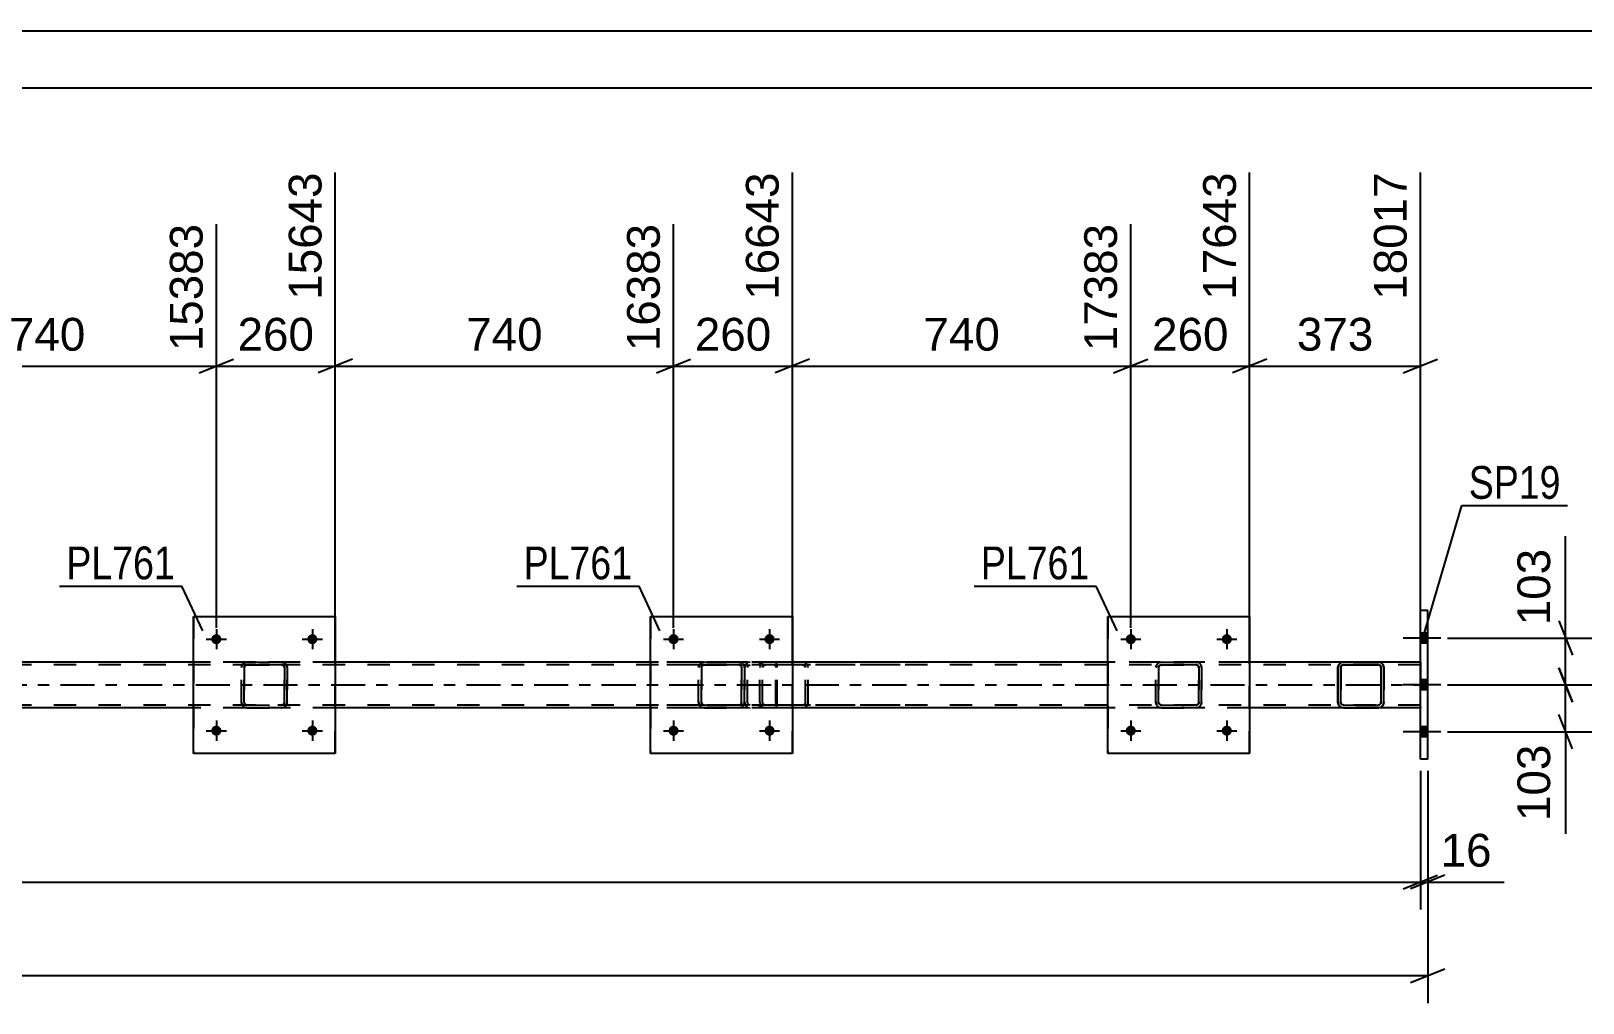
# Model space of a CAD drawing. Header units: millimetres. Extents: x -49 to 792, y -433 to 161.
# Drawn here: x 587.6 to 723.4, y 76 to 161 of the extents above; entities that cross this region are included whole.
import ezdxf

# ---------------------------------------------------------------- set-up
doc = ezdxf.new("R2010")
doc.units = ezdxf.units.MM
doc.linetypes.add('DXK_LINE_DOT2', pattern=[3.9198, 1.9599, -1.9599])
doc.linetypes.add('DXK_LINE_DOT3', pattern=[5.9187, 2.979, -0.9799, 0.9799, -0.9799])
doc.styles.add('Arial', font='ARIAL.TTF', dxfattribs={"height": 0.2})
doc.styles.add('Arial Narrow', font='ARIALN.TTF', dxfattribs={"height": 0.2})

# ---------------------------------------------------------------- blocks, each defined once
blk = doc.blocks.new('Unknown-203723993-1112')
at = {"color": 5, "linetype": 'Continuous'}
for p, q in [((792.32, 161.02), (-48.68, 161.02)), ((787.32, 156.02), (-43.68, 156.02))]:
    blk.add_line(p, q, dxfattribs=at)
blk = doc.blocks.new('Bolt-203723993-2618 - 2545')
at = {"linetype": 'Continuous'}
for points in [[(643.39, 107.83), (643.4, 107.92), (643.43, 108.01), (643.48, 108.09), (643.54, 108.15), (643.61, 108.21), (643.7, 108.25), (643.79, 108.26), (643.88, 108.26), (643.97, 108.25), (644.05, 108.21), (644.13, 108.15), (644.19, 108.09), (644.24, 108.01), (644.26, 107.92), (644.27, 107.83), (644.26, 107.74), (644.24, 107.65), (644.19, 107.57), (644.13, 107.5), (644.05, 107.45), (643.97, 107.41), (643.88, 107.39), (643.79, 107.39), (643.7, 107.41), (643.61, 107.45), (643.54, 107.5), (643.48, 107.57), (643.43, 107.65), (643.4, 107.74)], [(651.79, 107.83), (651.8, 107.92), (651.83, 108.01), (651.88, 108.09), (651.94, 108.15), (652.01, 108.21), (652.1, 108.25), (652.19, 108.26), (652.28, 108.26), (652.37, 108.25), (652.45, 108.21), (652.53, 108.15), (652.59, 108.09), (652.64, 108.01), (652.66, 107.92), (652.67, 107.83), (652.66, 107.74), (652.64, 107.65), (652.59, 107.57), (652.53, 107.5), (652.45, 107.45), (652.37, 107.41), (652.28, 107.39), (652.19, 107.39), (652.1, 107.41), (652.01, 107.45), (651.94, 107.5), (651.88, 107.57), (651.83, 107.65), (651.8, 107.74)]]:
    blk.add_hatch(color=1, dxfattribs=at).paths.add_polyline_path(points)
at = {"color": 1, "linetype": 'Continuous'}
for p, q in [((643.83, 108.71), (643.83, 106.95)), ((652.23, 108.71), (652.23, 106.95)), ((642.95, 107.83), (644.71, 107.83)), ((651.35, 107.83), (653.11, 107.83))]:
    blk.add_line(p, q, dxfattribs=at)
blk = doc.blocks.new('Part-203723993-2581 - 2545')
at = {"color": 7, "linetype": 'DXK_LINE_DOT2'}
for p, q in [((709.17, 105.59), (33.84, 105.59)), ((709.17, 105.83), (41.84, 105.83)), ((614.24, 105.83), (601.84, 105.83)), ((654.23, 105.83), (641.83, 105.83)), ((694.23, 105.83), (681.83, 105.83)), ((709.17, 105.83), (709.17, 101.83)), ((709.17, 102.07), (33.84, 102.07)), ((614.24, 101.83), (601.84, 101.83)), ((654.23, 101.83), (641.83, 101.83)), ((694.23, 101.83), (681.83, 101.83)), ((705.49, 101.83), (702.44, 101.83))]:
    blk.add_line(p, q, dxfattribs=at)
at = {"color": 2, "linetype": 'Continuous'}
for p, q in [((601.84, 105.83), (574.24, 105.83)), ((641.83, 105.83), (614.24, 105.83)), ((681.83, 105.83), (654.23, 105.83)), ((709.17, 105.83), (694.23, 105.83)), ((601.84, 101.83), (574.24, 101.83)), ((641.83, 101.83), (614.24, 101.83)), ((681.83, 101.83), (654.23, 101.83)), ((702.44, 101.83), (694.23, 101.83)), ((709.17, 101.83), (705.49, 101.83))]:
    blk.add_line(p, q, dxfattribs=at)
at = {"color": 7, "linetype": 'DXK_LINE_DOT3'}
blk.add_line((33.84, 103.83), (709.17, 103.83), dxfattribs=at)
blk = doc.blocks.new('Part-203723993-2584 - 2545')
at = {"color": 2, "linetype": 'Continuous'}
for p, q in [((701.96, 105.35), (702, 105.53)), ((701.96, 105.35), (701.97, 105.35)), ((701.96, 102.31), (701.96, 105.35)), ((702, 105.53), (701.97, 105.35)), ((701.97, 102.31), (701.97, 105.35)), ((702.21, 105.35), (702.23, 105.44)), ((702.21, 102.31), (702.21, 105.35)), ((702.23, 105.44), (702.28, 105.52)), ((702.26, 105.79), (702.44, 105.83)), ((702.45, 105.83), (702.26, 105.79)), ((702.28, 105.52), (702.36, 105.57)), ((702.36, 105.57), (702.45, 105.59)), ((702.45, 105.83), (702.44, 105.83)), ((702.44, 105.83), (705.48, 105.83)), ((702.45, 105.83), (705.49, 105.83)), ((702.45, 105.59), (705.49, 105.59)), ((705.48, 105.83), (705.49, 105.83)), ((705.48, 105.83), (705.49, 105.83)), ((705.67, 105.79), (705.49, 105.83)), ((705.49, 105.59), (705.58, 105.57)), ((705.58, 105.57), (705.66, 105.52)), ((705.65, 105.52), (705.58, 105.57)), ((705.71, 105.44), (705.65, 105.52)), ((705.66, 105.52), (705.71, 105.44)), ((705.71, 105.44), (705.73, 105.35)), ((705.72, 105.35), (705.71, 105.44)), ((705.73, 105.35), (705.72, 105.35)), ((705.72, 105.35), (705.72, 102.31)), ((705.73, 102.31), (705.73, 105.35)), ((705.97, 105.35), (705.93, 105.53)), ((705.97, 102.31), (705.97, 105.35)), ((701.97, 102.31), (701.96, 102.31)), ((702, 102.12), (701.96, 102.31)), ((701.97, 102.31), (702, 102.12)), ((702.23, 102.21), (702.21, 102.31)), ((702.28, 102.14), (702.23, 102.21)), ((702.26, 101.86), (702.26, 101.86)), ((702.26, 101.86), (702.26, 101.86)), ((702.26, 101.86), (702.45, 101.83)), ((702.36, 102.08), (702.28, 102.14)), ((702.45, 102.07), (702.36, 102.08)), ((702.44, 102.07), (705.48, 102.07)), ((702.45, 102.07), (705.49, 102.07)), ((702.45, 101.83), (705.49, 101.83)), ((705.48, 102.07), (705.58, 102.09)), ((705.48, 102.07), (705.49, 102.07)), ((705.58, 102.08), (705.49, 102.07)), ((705.49, 101.83), (705.67, 101.86)), ((705.66, 102.14), (705.58, 102.08)), ((705.58, 102.09), (705.65, 102.14)), ((705.65, 102.14), (705.71, 102.22)), ((705.71, 102.21), (705.66, 102.14)), ((705.73, 102.31), (705.71, 102.21)), ((705.71, 102.22), (705.72, 102.31)), ((705.72, 102.31), (705.73, 102.31)), ((705.93, 102.12), (705.97, 102.31))]:
    blk.add_line(p, q, dxfattribs=at)
at = {"color": 7, "linetype": 'DXK_LINE_DOT2'}
for p, q in [((702.22, 105.44), (702.2, 105.35)), ((702.21, 105.35), (702.2, 105.35)), ((702.2, 105.35), (702.2, 102.31)), ((702.27, 105.52), (702.22, 105.44)), ((702.35, 105.57), (702.27, 105.52)), ((702.44, 105.59), (702.35, 105.57)), ((702.44, 105.59), (702.45, 105.59)), ((705.48, 105.59), (702.44, 105.59)), ((705.49, 105.59), (705.48, 105.59)), ((705.49, 105.59), (705.48, 105.59)), ((705.49, 105.83), (705.67, 105.79)), ((705.58, 105.57), (705.58, 105.57)), ((705.93, 105.53), (705.96, 105.35)), ((705.97, 105.35), (705.96, 105.35)), ((705.96, 105.35), (705.96, 102.31)), ((702.2, 102.31), (702.21, 102.31)), ((702.2, 102.31), (702.22, 102.22)), ((702.22, 102.22), (702.27, 102.14)), ((702.44, 101.83), (702.26, 101.86)), ((702.27, 102.14), (702.35, 102.09)), ((702.35, 102.09), (702.36, 102.08)), ((702.45, 102.07), (702.44, 102.07)), ((702.45, 101.83), (702.44, 101.83)), ((702.44, 101.83), (705.48, 101.83)), ((705.67, 101.86), (705.48, 101.83)), ((705.48, 101.83), (705.49, 101.83)), ((705.96, 102.31), (705.93, 102.12)), ((705.96, 102.31), (705.97, 102.31))]:
    blk.add_line(p, q, dxfattribs=at)
at = {"color": 2, "linetype": 'Continuous'}
for centre, start, end in [((702.44, 105.35), 112.5006, 157.5006), ((702.45, 105.35), 112.5006, 157.5006), ((705.49, 105.35), 22.5006, 67.5006), ((702.44, 102.31), 202.5006, 247.5006), ((702.45, 102.31), 202.5006, 247.5006), ((705.49, 102.31), 292.5006, 337.5006)]:
    blk.add_arc(centre, 0.48, start, end, dxfattribs=at)
at = {"color": 7, "linetype": 'DXK_LINE_DOT2'}
for centre, start, end in [((705.48, 105.35), 22.5006, 67.5006), ((705.48, 102.31), 292.5006, 337.5006)]:
    blk.add_arc(centre, 0.48, start, end, dxfattribs=at)
blk = doc.blocks.new('Bolt-203723993-2586 - 2545')
at = {"linetype": 'Continuous'}
for points in [[(709.81, 107.49), (709.81, 108.37), (709.17, 108.37), (709.17, 107.49)], [(709.81, 107.49), (709.81, 108.37), (709.17, 108.37), (709.17, 107.49)], [(709.81, 107.49), (709.81, 108.37), (709.17, 108.37), (709.17, 107.49)], [(709.81, 103.39), (709.81, 104.27), (709.17, 104.27), (709.17, 103.39)], [(709.81, 103.39), (709.81, 104.27), (709.17, 104.27), (709.17, 103.39)], [(709.81, 99.29), (709.81, 100.17), (709.17, 100.17), (709.17, 99.29)], [(709.81, 99.29), (709.81, 100.17), (709.17, 100.17), (709.17, 99.29)], [(709.81, 99.29), (709.81, 100.17), (709.17, 100.17), (709.17, 99.29)]]:
    blk.add_hatch(color=1, dxfattribs=at).paths.add_polyline_path(points)
at = {"color": 1, "linetype": 'Continuous'}
for p, q in [((710.97, 107.93), (707.65, 107.93)), ((710.97, 107.93), (707.65, 107.93)), ((710.97, 107.93), (707.65, 107.93)), ((709.81, 108.37), (709.17, 108.37)), ((709.81, 108.37), (709.17, 108.37)), ((709.81, 108.37), (709.17, 108.37)), ((709.81, 107.49), (709.17, 107.49)), ((709.81, 107.49), (709.17, 107.49)), ((709.81, 107.49), (709.17, 107.49)), ((710.97, 103.83), (707.65, 103.83)), ((710.97, 103.83), (707.65, 103.83)), ((709.81, 104.27), (709.17, 104.27)), ((709.81, 104.27), (709.17, 104.27)), ((709.81, 103.39), (709.17, 103.39)), ((709.81, 103.39), (709.17, 103.39)), ((710.97, 99.73), (707.65, 99.73)), ((710.97, 99.73), (707.65, 99.73)), ((710.97, 99.73), (707.65, 99.73)), ((709.81, 100.17), (709.17, 100.17)), ((709.81, 100.17), (709.17, 100.17)), ((709.81, 100.17), (709.17, 100.17)), ((709.81, 99.29), (709.17, 99.29)), ((709.81, 99.29), (709.17, 99.29)), ((709.81, 99.29), (709.17, 99.29))]:
    blk.add_line(p, q, dxfattribs=at)
blk = doc.blocks.new('Bolt-203723993-2615 - 2545')
at = {"linetype": 'Continuous'}
for points in [[(603.4, 99.83), (603.41, 99.92), (603.43, 100.01), (603.48, 100.09), (603.54, 100.15), (603.62, 100.21), (603.7, 100.25), (603.79, 100.26), (603.88, 100.26), (603.97, 100.25), (604.06, 100.21), (604.13, 100.15), (604.19, 100.09), (604.24, 100.01), (604.27, 99.92), (604.28, 99.83), (604.27, 99.74), (604.24, 99.65), (604.19, 99.57), (604.13, 99.5), (604.06, 99.45), (603.97, 99.41), (603.88, 99.39), (603.79, 99.39), (603.7, 99.41), (603.62, 99.45), (603.54, 99.5), (603.48, 99.57), (603.43, 99.65), (603.41, 99.74)], [(611.8, 99.83), (611.81, 99.92), (611.83, 100.01), (611.88, 100.09), (611.94, 100.15), (612.02, 100.21), (612.1, 100.25), (612.19, 100.26), (612.28, 100.26), (612.37, 100.25), (612.46, 100.21), (612.53, 100.15), (612.59, 100.09), (612.64, 100.01), (612.67, 99.92), (612.68, 99.83), (612.67, 99.74), (612.64, 99.65), (612.59, 99.57), (612.53, 99.5), (612.46, 99.45), (612.37, 99.41), (612.28, 99.39), (612.19, 99.39), (612.1, 99.41), (612.02, 99.45), (611.94, 99.5), (611.88, 99.57), (611.83, 99.65), (611.81, 99.74)]]:
    blk.add_hatch(color=1, dxfattribs=at).paths.add_polyline_path(points)
at = {"color": 1, "linetype": 'Continuous'}
for p, q in [((603.84, 100.71), (603.84, 98.95)), ((612.24, 100.71), (612.24, 98.95)), ((602.96, 99.83), (604.72, 99.83)), ((611.36, 99.83), (613.12, 99.83))]:
    blk.add_line(p, q, dxfattribs=at)
blk = doc.blocks.new('Bolt-203723993-2616 - 2545')
at = {"linetype": 'Continuous'}
for points in [[(603.4, 107.83), (603.41, 107.92), (603.43, 108.01), (603.48, 108.09), (603.54, 108.15), (603.62, 108.21), (603.7, 108.25), (603.79, 108.26), (603.88, 108.26), (603.97, 108.25), (604.06, 108.21), (604.13, 108.15), (604.19, 108.09), (604.24, 108.01), (604.27, 107.92), (604.28, 107.83), (604.27, 107.74), (604.24, 107.65), (604.19, 107.57), (604.13, 107.5), (604.06, 107.45), (603.97, 107.41), (603.88, 107.39), (603.79, 107.39), (603.7, 107.41), (603.62, 107.45), (603.54, 107.5), (603.48, 107.57), (603.43, 107.65), (603.41, 107.74)], [(611.8, 107.83), (611.81, 107.92), (611.83, 108.01), (611.88, 108.09), (611.94, 108.15), (612.02, 108.21), (612.1, 108.25), (612.19, 108.26), (612.28, 108.26), (612.37, 108.25), (612.46, 108.21), (612.53, 108.15), (612.59, 108.09), (612.64, 108.01), (612.67, 107.92), (612.68, 107.83), (612.67, 107.74), (612.64, 107.65), (612.59, 107.57), (612.53, 107.5), (612.46, 107.45), (612.37, 107.41), (612.28, 107.39), (612.19, 107.39), (612.1, 107.41), (612.02, 107.45), (611.94, 107.5), (611.88, 107.57), (611.83, 107.65), (611.81, 107.74)]]:
    blk.add_hatch(color=1, dxfattribs=at).paths.add_polyline_path(points)
at = {"color": 1, "linetype": 'Continuous'}
for p, q in [((603.84, 108.71), (603.84, 106.95)), ((612.24, 108.71), (612.24, 106.95)), ((602.96, 107.83), (604.72, 107.83)), ((611.36, 107.83), (613.12, 107.83))]:
    blk.add_line(p, q, dxfattribs=at)
blk = doc.blocks.new('Bolt-203723993-2617 - 2545')
at = {"linetype": 'Continuous'}
for points in [[(643.39, 99.83), (643.4, 99.92), (643.43, 100.01), (643.48, 100.09), (643.54, 100.15), (643.61, 100.21), (643.7, 100.25), (643.79, 100.26), (643.88, 100.26), (643.97, 100.25), (644.05, 100.21), (644.13, 100.15), (644.19, 100.09), (644.24, 100.01), (644.26, 99.92), (644.27, 99.83), (644.26, 99.74), (644.24, 99.65), (644.19, 99.57), (644.13, 99.5), (644.05, 99.45), (643.97, 99.41), (643.88, 99.39), (643.79, 99.39), (643.7, 99.41), (643.61, 99.45), (643.54, 99.5), (643.48, 99.57), (643.43, 99.65), (643.4, 99.74)], [(651.79, 99.83), (651.8, 99.92), (651.83, 100.01), (651.88, 100.09), (651.94, 100.15), (652.01, 100.21), (652.1, 100.25), (652.19, 100.26), (652.28, 100.26), (652.37, 100.25), (652.45, 100.21), (652.53, 100.15), (652.59, 100.09), (652.64, 100.01), (652.66, 99.92), (652.67, 99.83), (652.66, 99.74), (652.64, 99.65), (652.59, 99.57), (652.53, 99.5), (652.45, 99.45), (652.37, 99.41), (652.28, 99.39), (652.19, 99.39), (652.1, 99.41), (652.01, 99.45), (651.94, 99.5), (651.88, 99.57), (651.83, 99.65), (651.8, 99.74)]]:
    blk.add_hatch(color=1, dxfattribs=at).paths.add_polyline_path(points)
at = {"color": 1, "linetype": 'Continuous'}
for p, q in [((643.83, 100.71), (643.83, 98.95)), ((652.23, 100.71), (652.23, 98.95)), ((642.95, 99.83), (644.71, 99.83)), ((651.35, 99.83), (653.11, 99.83))]:
    blk.add_line(p, q, dxfattribs=at)
blk = doc.blocks.new('Bolt-203723993-2619 - 2545')
at = {"linetype": 'Continuous'}
for points in [[(683.39, 99.83), (683.4, 99.92), (683.43, 100.01), (683.48, 100.09), (683.54, 100.15), (683.61, 100.21), (683.7, 100.25), (683.79, 100.26), (683.88, 100.26), (683.97, 100.25), (684.05, 100.21), (684.13, 100.15), (684.19, 100.09), (684.24, 100.01), (684.26, 99.92), (684.27, 99.83), (684.26, 99.74), (684.24, 99.65), (684.19, 99.57), (684.13, 99.5), (684.05, 99.45), (683.97, 99.41), (683.88, 99.39), (683.79, 99.39), (683.7, 99.41), (683.61, 99.45), (683.54, 99.5), (683.48, 99.57), (683.43, 99.65), (683.4, 99.74)], [(691.79, 99.83), (691.8, 99.92), (691.83, 100.01), (691.88, 100.09), (691.94, 100.15), (692.01, 100.21), (692.1, 100.25), (692.19, 100.26), (692.28, 100.26), (692.37, 100.25), (692.45, 100.21), (692.53, 100.15), (692.59, 100.09), (692.64, 100.01), (692.66, 99.92), (692.67, 99.83), (692.66, 99.74), (692.64, 99.65), (692.59, 99.57), (692.53, 99.5), (692.45, 99.45), (692.37, 99.41), (692.28, 99.39), (692.19, 99.39), (692.1, 99.41), (692.01, 99.45), (691.94, 99.5), (691.88, 99.57), (691.83, 99.65), (691.8, 99.74)]]:
    blk.add_hatch(color=1, dxfattribs=at).paths.add_polyline_path(points)
at = {"color": 1, "linetype": 'Continuous'}
for p, q in [((683.83, 100.71), (683.83, 98.95)), ((692.23, 100.71), (692.23, 98.95)), ((682.95, 99.83), (684.71, 99.83)), ((691.35, 99.83), (693.11, 99.83))]:
    blk.add_line(p, q, dxfattribs=at)
blk = doc.blocks.new('Bolt-203723993-2620 - 2545')
at = {"linetype": 'Continuous'}
for points in [[(683.39, 107.83), (683.4, 107.92), (683.43, 108.01), (683.48, 108.09), (683.54, 108.15), (683.61, 108.21), (683.7, 108.25), (683.79, 108.26), (683.88, 108.26), (683.97, 108.25), (684.05, 108.21), (684.13, 108.15), (684.19, 108.09), (684.24, 108.01), (684.26, 107.92), (684.27, 107.83), (684.26, 107.74), (684.24, 107.65), (684.19, 107.57), (684.13, 107.5), (684.05, 107.45), (683.97, 107.41), (683.88, 107.39), (683.79, 107.39), (683.7, 107.41), (683.61, 107.45), (683.54, 107.5), (683.48, 107.57), (683.43, 107.65), (683.4, 107.74)], [(691.79, 107.83), (691.8, 107.92), (691.83, 108.01), (691.88, 108.09), (691.94, 108.15), (692.01, 108.21), (692.1, 108.25), (692.19, 108.26), (692.28, 108.26), (692.37, 108.25), (692.45, 108.21), (692.53, 108.15), (692.59, 108.09), (692.64, 108.01), (692.66, 107.92), (692.67, 107.83), (692.66, 107.74), (692.64, 107.65), (692.59, 107.57), (692.53, 107.5), (692.45, 107.45), (692.37, 107.41), (692.28, 107.39), (692.19, 107.39), (692.1, 107.41), (692.01, 107.45), (691.94, 107.5), (691.88, 107.57), (691.83, 107.65), (691.8, 107.74)]]:
    blk.add_hatch(color=1, dxfattribs=at).paths.add_polyline_path(points)
at = {"color": 1, "linetype": 'Continuous'}
for p, q in [((683.83, 108.71), (683.83, 106.95)), ((692.23, 108.71), (692.23, 106.95)), ((682.95, 107.83), (684.71, 107.83)), ((691.35, 107.83), (693.11, 107.83))]:
    blk.add_line(p, q, dxfattribs=at)
blk = doc.blocks.new('Part-203723993-2645 - 2545')
at = {"color": 7, "linetype": 'DXK_LINE_DOT2'}
for p, q in [((606.03, 105.35), (606.07, 105.53)), ((606.03, 105.35), (606.04, 105.35)), ((606.03, 102.31), (606.03, 105.35)), ((606.07, 105.53), (606.04, 105.35)), ((606.04, 102.31), (606.04, 105.35)), ((606.29, 105.44), (606.27, 105.35)), ((606.28, 105.35), (606.27, 105.35)), ((606.27, 105.35), (606.27, 102.31)), ((606.28, 105.35), (606.29, 105.44)), ((606.28, 102.31), (606.28, 105.35)), ((606.29, 105.44), (606.35, 105.52)), ((606.34, 105.52), (606.29, 105.44)), ((606.33, 105.79), (606.51, 105.83)), ((606.52, 105.83), (606.33, 105.79)), ((606.42, 105.57), (606.34, 105.52)), ((606.35, 105.52), (606.42, 105.57)), ((606.42, 105.57), (606.52, 105.59)), ((606.51, 105.59), (606.42, 105.57)), ((606.52, 105.83), (606.51, 105.83)), ((606.51, 105.83), (609.55, 105.83)), ((606.51, 105.59), (606.52, 105.59)), ((609.55, 105.59), (606.51, 105.59)), ((606.52, 105.83), (609.56, 105.83)), ((606.52, 105.59), (609.56, 105.59)), ((609.55, 105.83), (609.56, 105.83)), ((609.55, 105.83), (609.73, 105.79)), ((609.56, 105.59), (609.55, 105.59)), ((609.64, 105.57), (609.55, 105.59)), ((609.74, 105.79), (609.56, 105.83)), ((609.56, 105.59), (609.65, 105.57)), ((609.64, 105.57), (609.65, 105.57)), ((609.72, 105.52), (609.64, 105.57)), ((609.65, 105.57), (609.73, 105.52)), ((609.77, 105.44), (609.72, 105.52)), ((609.73, 105.52), (609.78, 105.44)), ((609.79, 105.35), (609.77, 105.44)), ((609.78, 105.44), (609.8, 105.35)), ((609.8, 105.35), (609.79, 105.35)), ((609.79, 105.35), (609.79, 102.31)), ((609.8, 102.31), (609.8, 105.35)), ((609.99, 105.53), (610.03, 105.35)), ((610.04, 105.35), (610, 105.53)), ((610.04, 105.35), (610.03, 105.35)), ((610.03, 105.35), (610.03, 102.31)), ((610.04, 102.31), (610.04, 105.35)), ((606.04, 102.31), (606.03, 102.31)), ((606.07, 102.12), (606.03, 102.31)), ((606.04, 102.31), (606.07, 102.12)), ((606.27, 102.31), (606.28, 102.31)), ((606.27, 102.31), (606.29, 102.22)), ((606.29, 102.21), (606.28, 102.31)), ((606.29, 102.22), (606.34, 102.14)), ((606.35, 102.14), (606.29, 102.21)), ((606.33, 101.86), (606.33, 101.86)), ((606.51, 101.83), (606.33, 101.86)), ((606.33, 101.86), (606.52, 101.83)), ((606.34, 102.14), (606.42, 102.09)), ((606.42, 102.08), (606.35, 102.14)), ((606.42, 102.09), (606.51, 102.07)), ((606.52, 102.07), (606.42, 102.08)), ((606.52, 102.07), (606.51, 102.07)), ((606.51, 102.07), (609.55, 102.07)), ((606.52, 101.83), (606.51, 101.83)), ((606.51, 101.83), (609.55, 101.83)), ((606.52, 102.07), (609.56, 102.07)), ((606.52, 101.83), (609.56, 101.83)), ((609.55, 102.07), (609.64, 102.09)), ((609.55, 102.07), (609.56, 102.07)), ((609.73, 101.86), (609.55, 101.83)), ((609.55, 101.83), (609.56, 101.83)), ((609.65, 102.08), (609.56, 102.07)), ((609.56, 101.83), (609.74, 101.86)), ((609.64, 102.09), (609.72, 102.14)), ((609.73, 102.14), (609.65, 102.08)), ((609.72, 102.14), (609.77, 102.22)), ((609.78, 102.21), (609.73, 102.14)), ((609.77, 102.22), (609.79, 102.31)), ((609.8, 102.31), (609.78, 102.21)), ((609.79, 102.31), (609.8, 102.31)), ((610.03, 102.31), (609.99, 102.12)), ((610, 102.12), (610.04, 102.31)), ((610.03, 102.31), (610.04, 102.31))]:
    blk.add_line(p, q, dxfattribs=at)
at = {"color": 7, "linetype": 'DXK_LINE_DOT3'}
blk.add_line((608.04, 103.83), (608.03, 103.83), dxfattribs=at)
at = {"color": 7, "linetype": 'DXK_LINE_DOT2'}
for centre, start, end in [((606.51, 105.35), 112.5, 157.5), ((606.52, 105.35), 112.5, 157.5), ((609.55, 105.35), 22.5, 67.5), ((609.56, 105.35), 22.5, 67.5), ((606.51, 102.31), 202.5, 247.5), ((606.52, 102.31), 202.5, 247.5), ((609.55, 102.31), 292.5, 337.5), ((609.56, 102.31), 292.5, 337.5)]:
    blk.add_arc(centre, 0.48, start, end, dxfattribs=at)
blk = doc.blocks.new('Part-203723993-2650 - 2545')
at = {"color": 2, "linetype": 'Continuous'}
for p, q in [((601.84, 97.83), (601.84, 109.83)), ((601.84, 109.83), (601.84, 109.83)), ((601.84, 109.83), (614.24, 109.83)), ((614.24, 109.83), (614.24, 97.83)), ((601.84, 97.83), (601.84, 97.83)), ((614.24, 97.83), (601.84, 97.83))]:
    blk.add_line(p, q, dxfattribs=at)
at = {"color": 7, "linetype": 'DXK_LINE_DOT2'}
for p, q in [((601.84, 109.83), (601.84, 97.83)), ((601.84, 109.83), (601.84, 109.83)), ((614.24, 97.83), (614.24, 109.83)), ((601.84, 97.83), (601.84, 97.83))]:
    blk.add_line(p, q, dxfattribs=at)
blk = doc.blocks.new('Part-203723993-2651 - 2545')
at = {"color": 7, "linetype": 'DXK_LINE_DOT2'}
for p, q in [((646.03, 105.35), (646.07, 105.53)), ((646.07, 105.53), (646.03, 105.35)), ((646.03, 102.31), (646.03, 105.35)), ((646.03, 105.35), (646.03, 105.35)), ((646.03, 102.31), (646.03, 105.35)), ((646.27, 105.35), (646.29, 105.44)), ((646.29, 105.44), (646.27, 105.35)), ((646.27, 102.31), (646.27, 105.35)), ((646.27, 105.35), (646.27, 105.35)), ((646.27, 105.35), (646.27, 102.31)), ((646.29, 105.44), (646.34, 105.52)), ((646.34, 105.52), (646.29, 105.44)), ((646.33, 105.79), (646.51, 105.83)), ((646.51, 105.83), (646.33, 105.79)), ((646.34, 105.52), (646.42, 105.57)), ((646.42, 105.57), (646.34, 105.52)), ((646.42, 105.57), (646.51, 105.59)), ((646.51, 105.59), (646.42, 105.57)), ((646.51, 105.83), (649.55, 105.83)), ((646.51, 105.83), (646.51, 105.83)), ((646.51, 105.83), (649.55, 105.83)), ((646.51, 105.59), (649.55, 105.59)), ((646.51, 105.59), (646.51, 105.59)), ((649.55, 105.59), (646.51, 105.59)), ((649.55, 105.83), (649.55, 105.83)), ((649.55, 105.83), (649.73, 105.79)), ((649.74, 105.79), (649.55, 105.83)), ((649.55, 105.59), (649.55, 105.59)), ((649.55, 105.59), (649.65, 105.57)), ((649.64, 105.57), (649.55, 105.59)), ((649.64, 105.57), (649.65, 105.57)), ((649.72, 105.52), (649.64, 105.57)), ((649.65, 105.57), (649.72, 105.52)), ((649.72, 105.52), (649.78, 105.44)), ((649.77, 105.44), (649.72, 105.52)), ((649.79, 105.35), (649.77, 105.44)), ((649.78, 105.44), (649.79, 105.35)), ((649.79, 102.31), (649.79, 105.35)), ((649.79, 105.35), (649.79, 105.35)), ((649.79, 105.35), (649.79, 102.31)), ((649.99, 105.53), (650.03, 105.35)), ((650.03, 105.35), (650, 105.53)), ((650.03, 102.31), (650.03, 105.35)), ((650.03, 105.35), (650.03, 105.35)), ((650.03, 105.35), (650.03, 102.31)), ((646.03, 102.31), (646.03, 102.31)), ((646.07, 102.12), (646.03, 102.31)), ((646.03, 102.31), (646.07, 102.12)), ((646.27, 102.31), (646.27, 102.31)), ((646.29, 102.21), (646.27, 102.31)), ((646.27, 102.31), (646.29, 102.22)), ((646.29, 102.22), (646.34, 102.14)), ((646.34, 102.14), (646.29, 102.21)), ((646.33, 101.86), (646.33, 101.86)), ((646.51, 101.83), (646.33, 101.86)), ((646.33, 101.86), (646.51, 101.83)), ((646.42, 102.08), (646.34, 102.14)), ((646.34, 102.14), (646.42, 102.09)), ((646.42, 102.09), (646.51, 102.07)), ((646.51, 102.07), (646.42, 102.08)), ((646.51, 102.07), (649.55, 102.07)), ((646.51, 102.07), (646.51, 102.07)), ((646.51, 102.07), (649.55, 102.07)), ((646.51, 101.83), (649.55, 101.83)), ((646.51, 101.83), (646.51, 101.83)), ((646.51, 101.83), (649.55, 101.83)), ((649.55, 102.07), (649.64, 102.09)), ((649.65, 102.08), (649.55, 102.07)), ((649.55, 102.07), (649.55, 102.07)), ((649.73, 101.86), (649.55, 101.83)), ((649.55, 101.83), (649.74, 101.86)), ((649.55, 101.83), (649.55, 101.83)), ((649.64, 102.09), (649.72, 102.14)), ((649.72, 102.14), (649.65, 102.08)), ((649.72, 102.14), (649.77, 102.22)), ((649.78, 102.21), (649.72, 102.14)), ((649.77, 102.22), (649.79, 102.31)), ((649.79, 102.31), (649.78, 102.21)), ((649.79, 102.31), (649.79, 102.31)), ((650.03, 102.31), (649.99, 102.12)), ((650, 102.12), (650.03, 102.31)), ((650.03, 102.31), (650.03, 102.31))]:
    blk.add_line(p, q, dxfattribs=at)
at = {"color": 7, "linetype": 'DXK_LINE_DOT3'}
blk.add_line((648.04, 103.83), (648.03, 103.83), dxfattribs=at)
at = {"color": 7, "linetype": 'DXK_LINE_DOT2'}
for centre, start, end in [((646.51, 105.35), 112.5, 157.5), ((646.51, 105.35), 112.5, 157.5), ((649.55, 105.35), 22.5, 67.5), ((649.55, 105.35), 22.5, 67.5), ((646.51, 102.31), 202.5, 247.5), ((646.51, 102.31), 202.5, 247.5), ((649.55, 102.31), 292.5, 337.5), ((649.55, 102.31), 292.5, 337.5)]:
    blk.add_arc(centre, 0.48, start, end, dxfattribs=at)
blk = doc.blocks.new('Part-203723993-2656 - 2545')
at = {"color": 2, "linetype": 'Continuous'}
for p, q in [((641.83, 97.83), (641.83, 109.83)), ((641.83, 109.83), (641.83, 109.83)), ((641.83, 109.83), (654.23, 109.83)), ((654.23, 109.83), (654.23, 97.83)), ((641.83, 97.83), (641.83, 97.83)), ((654.23, 97.83), (641.83, 97.83))]:
    blk.add_line(p, q, dxfattribs=at)
at = {"color": 7, "linetype": 'DXK_LINE_DOT2'}
for p, q in [((641.83, 109.83), (641.83, 97.83)), ((641.83, 109.83), (641.83, 109.83)), ((654.23, 97.83), (654.23, 109.83)), ((641.83, 97.83), (641.83, 97.83))]:
    blk.add_line(p, q, dxfattribs=at)
blk = doc.blocks.new('Part-203723993-2657 - 2545')
at = {"color": 7, "linetype": 'DXK_LINE_DOT2'}
for p, q in [((686.03, 105.35), (686.07, 105.53)), ((686.07, 105.53), (686.03, 105.35)), ((686.03, 102.31), (686.03, 105.35)), ((686.03, 105.35), (686.03, 105.35)), ((686.03, 102.31), (686.03, 105.35)), ((686.27, 105.35), (686.29, 105.44)), ((686.29, 105.44), (686.27, 105.35)), ((686.27, 102.31), (686.27, 105.35)), ((686.27, 105.35), (686.27, 105.35)), ((686.27, 105.35), (686.27, 102.31)), ((686.29, 105.44), (686.34, 105.52)), ((686.34, 105.52), (686.29, 105.44)), ((686.33, 105.79), (686.51, 105.83)), ((686.51, 105.83), (686.33, 105.79)), ((686.34, 105.52), (686.42, 105.57)), ((686.42, 105.57), (686.34, 105.52)), ((686.42, 105.57), (686.51, 105.59)), ((686.51, 105.59), (686.42, 105.57)), ((686.51, 105.83), (689.55, 105.83)), ((686.51, 105.83), (686.51, 105.83)), ((686.51, 105.83), (689.55, 105.83)), ((686.51, 105.59), (689.55, 105.59)), ((686.51, 105.59), (686.51, 105.59)), ((689.55, 105.59), (686.51, 105.59)), ((689.55, 105.83), (689.55, 105.83)), ((689.55, 105.83), (689.73, 105.79)), ((689.74, 105.79), (689.55, 105.83)), ((689.55, 105.59), (689.55, 105.59)), ((689.55, 105.59), (689.65, 105.57)), ((689.64, 105.57), (689.55, 105.59)), ((689.64, 105.57), (689.65, 105.57)), ((689.72, 105.52), (689.64, 105.57)), ((689.65, 105.57), (689.72, 105.52)), ((689.72, 105.52), (689.78, 105.44)), ((689.77, 105.44), (689.72, 105.52)), ((689.79, 105.35), (689.77, 105.44)), ((689.78, 105.44), (689.79, 105.35)), ((689.79, 102.31), (689.79, 105.35)), ((689.79, 105.35), (689.79, 105.35)), ((689.79, 105.35), (689.79, 102.31)), ((689.99, 105.53), (690.03, 105.35)), ((690.03, 105.35), (690, 105.53)), ((690.03, 102.31), (690.03, 105.35)), ((690.03, 105.35), (690.03, 105.35)), ((690.03, 105.35), (690.03, 102.31)), ((686.03, 102.31), (686.03, 102.31)), ((686.07, 102.12), (686.03, 102.31)), ((686.03, 102.31), (686.07, 102.12)), ((686.27, 102.31), (686.27, 102.31)), ((686.29, 102.21), (686.27, 102.31)), ((686.27, 102.31), (686.29, 102.22)), ((686.29, 102.22), (686.34, 102.14)), ((686.34, 102.14), (686.29, 102.21)), ((686.33, 101.86), (686.33, 101.86)), ((686.51, 101.83), (686.33, 101.86)), ((686.33, 101.86), (686.51, 101.83)), ((686.42, 102.08), (686.34, 102.14)), ((686.34, 102.14), (686.42, 102.09)), ((686.42, 102.09), (686.51, 102.07)), ((686.51, 102.07), (686.42, 102.08)), ((686.51, 102.07), (689.55, 102.07)), ((686.51, 102.07), (686.51, 102.07)), ((686.51, 102.07), (689.55, 102.07)), ((686.51, 101.83), (689.55, 101.83)), ((686.51, 101.83), (686.51, 101.83)), ((686.51, 101.83), (689.55, 101.83)), ((689.55, 102.07), (689.64, 102.09)), ((689.65, 102.08), (689.55, 102.07)), ((689.55, 102.07), (689.55, 102.07)), ((689.73, 101.86), (689.55, 101.83)), ((689.55, 101.83), (689.74, 101.86)), ((689.55, 101.83), (689.55, 101.83)), ((689.64, 102.09), (689.72, 102.14)), ((689.72, 102.14), (689.65, 102.08)), ((689.72, 102.14), (689.77, 102.22)), ((689.78, 102.21), (689.72, 102.14)), ((689.77, 102.22), (689.79, 102.31)), ((689.79, 102.31), (689.78, 102.21)), ((689.79, 102.31), (689.79, 102.31)), ((690.03, 102.31), (689.99, 102.12)), ((690, 102.12), (690.03, 102.31)), ((690.03, 102.31), (690.03, 102.31))]:
    blk.add_line(p, q, dxfattribs=at)
at = {"color": 7, "linetype": 'DXK_LINE_DOT3'}
blk.add_line((688.04, 103.83), (688.03, 103.83), dxfattribs=at)
at = {"color": 7, "linetype": 'DXK_LINE_DOT2'}
for centre, start, end in [((686.51, 105.35), 112.5, 157.5), ((686.51, 105.35), 112.5, 157.5), ((689.55, 105.35), 22.5, 67.5), ((689.55, 105.35), 22.5, 67.5), ((686.51, 102.31), 202.5, 247.5), ((686.51, 102.31), 202.5, 247.5), ((689.55, 102.31), 292.5, 337.5), ((689.55, 102.31), 292.5, 337.5)]:
    blk.add_arc(centre, 0.48, start, end, dxfattribs=at)
blk = doc.blocks.new('Part-203723993-2662 - 2545')
at = {"color": 2, "linetype": 'Continuous'}
for p, q in [((681.83, 97.83), (681.83, 109.83)), ((681.83, 109.83), (681.83, 109.83)), ((681.83, 109.83), (694.23, 109.83)), ((694.23, 109.83), (694.23, 97.83)), ((681.83, 97.83), (681.83, 97.83)), ((694.23, 97.83), (681.83, 97.83))]:
    blk.add_line(p, q, dxfattribs=at)
at = {"color": 7, "linetype": 'DXK_LINE_DOT2'}
for p, q in [((681.83, 109.83), (681.83, 97.83)), ((681.83, 109.83), (681.83, 109.83)), ((694.23, 97.83), (694.23, 109.83)), ((681.83, 97.83), (681.83, 97.83))]:
    blk.add_line(p, q, dxfattribs=at)
blk = doc.blocks.new('Part-203723993-2788 - 2545')
at = {"color": 2, "linetype": 'Continuous'}
for p, q in [((709.81, 110.33), (709.17, 110.33)), ((709.17, 97.33), (709.17, 110.33)), ((709.81, 97.33), (709.81, 110.33)), ((709.81, 97.33), (709.17, 97.33))]:
    blk.add_line(p, q, dxfattribs=at)
blk = doc.blocks.new('Part-203723993-2794 - 2545')
at = {"color": 7, "linetype": 'DXK_LINE_DOT2'}
for p, q in [((652.64, 105.83), (643.24, 105.83)), ((652.64, 105.59), (643.24, 105.59)), ((650.09, 105.53), (650.05, 105.35)), ((650.05, 102.31), (650.05, 105.35)), ((650.3, 105.35), (650.32, 105.44)), ((650.3, 102.31), (650.3, 105.35)), ((650.32, 105.44), (650.37, 105.52)), ((650.55, 105.83), (650.36, 105.79)), ((650.37, 105.52), (650.45, 105.57)), ((650.45, 105.57), (650.55, 105.59)), ((651.37, 105.59), (651.37, 105.83)), ((652.75, 105.79), (652.64, 105.83)), ((652.64, 105.59), (652.69, 105.57)), ((652.69, 105.57), (652.74, 105.52)), ((652.74, 105.52), (652.77, 105.44)), ((652.83, 105.69), (652.75, 105.79)), ((652.77, 105.44), (652.78, 105.35)), ((652.78, 102.31), (652.78, 105.35)), ((652.89, 105.53), (652.83, 105.69)), ((652.91, 105.35), (652.89, 105.53)), ((652.91, 102.31), (652.91, 105.35)), ((652.64, 102.07), (643.24, 102.07)), ((652.64, 101.83), (643.24, 101.83)), ((650.05, 102.31), (650.09, 102.12)), ((650.32, 102.22), (650.3, 102.31)), ((650.37, 102.14), (650.32, 102.22)), ((650.36, 101.86), (650.55, 101.83)), ((650.45, 102.09), (650.37, 102.14)), ((650.55, 102.07), (650.45, 102.09)), ((651.37, 101.83), (651.37, 102.07)), ((652.69, 102.09), (652.64, 102.07)), ((652.64, 101.83), (652.75, 101.86)), ((652.74, 102.14), (652.69, 102.09)), ((652.77, 102.22), (652.74, 102.14)), ((652.75, 101.86), (652.83, 101.97)), ((652.78, 102.31), (652.77, 102.22)), ((652.83, 101.97), (652.89, 102.12)), ((652.89, 102.12), (652.91, 102.31))]:
    blk.add_line(p, q, dxfattribs=at)
for centre, start, end in [((650.54, 105.33), 111.1941, 156.1506), ((650.54, 102.32), 203.8494, 248.8059)]:
    blk.add_arc(centre, 0.492, start, end, dxfattribs=at)
blk = doc.blocks.new('Part-203723993-2801 - 2545')
at = {"color": 7, "linetype": 'DXK_LINE_DOT2'}
for p, q in [((651.4, 105.53), (651.37, 105.35)), ((651.37, 102.31), (651.37, 105.35)), ((651.62, 105.35), (651.64, 105.44)), ((651.62, 102.31), (651.62, 105.35)), ((651.64, 105.44), (651.7, 105.52)), ((651.88, 105.83), (651.68, 105.79)), ((651.7, 105.52), (651.78, 105.57)), ((651.78, 105.57), (651.88, 105.59)), ((663.65, 105.83), (651.88, 105.83)), ((663.65, 105.59), (651.88, 105.59)), ((655.31, 105.79), (655.11, 105.83)), ((655.11, 105.59), (655.21, 105.57)), ((655.21, 105.57), (655.29, 105.52)), ((655.29, 105.52), (655.35, 105.44)), ((655.35, 105.44), (655.37, 105.35)), ((655.37, 102.31), (655.37, 105.35)), ((655.62, 105.35), (655.58, 105.53)), ((655.62, 102.31), (655.62, 105.35)), ((651.37, 102.31), (651.4, 102.12)), ((651.64, 102.22), (651.62, 102.31)), ((651.7, 102.14), (651.64, 102.22)), ((651.68, 101.86), (651.88, 101.83)), ((651.78, 102.09), (651.7, 102.14)), ((651.88, 102.07), (651.78, 102.09)), ((663.65, 102.07), (651.88, 102.07)), ((663.65, 101.83), (651.88, 101.83)), ((655.21, 102.09), (655.11, 102.07)), ((655.11, 101.83), (655.31, 101.86)), ((655.29, 102.14), (655.21, 102.09)), ((655.35, 102.22), (655.29, 102.14)), ((655.37, 102.31), (655.35, 102.22)), ((655.58, 102.12), (655.6, 102.22)), ((655.6, 102.22), (655.62, 102.31))]:
    blk.add_line(p, q, dxfattribs=at)
for centre, start, end in [((651.86, 105.33), 110.7583, 155.68), ((655.13, 105.33), 24.32, 69.2417), ((651.86, 102.33), 204.32, 249.2417), ((655.13, 102.33), 290.7583, 335.68)]:
    blk.add_arc(centre, 0.496, start, end, dxfattribs=at)
blk = doc.blocks.new('StraightDimension-203723993-2993 - 2545')
at = {"color": 7, "linetype": 'Continuous'}
for p, q in [((614.24, 106.83), (614.24, 148.64)), ((643.83, 108.83), (643.83, 144.14)), ((615.74, 132.32), (612.74, 131.12)), ((614.24, 131.72), (643.83, 131.72)), ((642.33, 131.12), (645.33, 132.32))]:
    blk.add_line(p, q, dxfattribs=at)
at = {"color": 0}
blk.add_wipeout([(632.97, 132.47), (632.97, 136.67), (625.1, 136.67), (625.1, 132.47)], dxfattribs=at)
at = {"color": 3, "style": 'Arial'}
blk.add_text('740', height=2.865, dxfattribs=at).set_placement((625.7, 133.07))
at = {"color": 0, "linetype": 'Continuous'}
blk.add_wipeout([(643.23, 144.74), (639.03, 144.74), (639.03, 132.42), (643.23, 132.42)], dxfattribs=at)
at = {"color": 3, "linetype": 'Continuous', "style": 'Arial'}
blk.add_text('16383', height=2.865, rotation=90.0002, dxfattribs=at).set_placement((642.63, 133.02))
blk = doc.blocks.new('StraightDimension-203723993-3001 - 2545')
at = {"color": 7, "linetype": 'Continuous'}
for p, q in [((614.24, 106.83), (614.24, 148.64)), ((603.84, 108.83), (603.84, 144.14)), ((602.34, 131.12), (605.34, 132.32)), ((603.84, 131.72), (614.24, 131.72)), ((615.74, 132.32), (612.74, 131.12))]:
    blk.add_line(p, q, dxfattribs=at)
at = {"color": 0}
blk.add_wipeout([(612.97, 132.47), (612.97, 136.67), (605.1, 136.67), (605.1, 132.47)], dxfattribs=at)
at = {"color": 3, "style": 'Arial'}
blk.add_text('260', height=2.865, dxfattribs=at).set_placement((605.7, 133.07))
at = {"color": 0, "linetype": 'Continuous'}
blk.add_wipeout([(613.64, 149.24), (609.44, 149.24), (609.44, 136.92), (613.64, 136.92)], dxfattribs=at)
at = {"color": 3, "linetype": 'Continuous', "style": 'Arial'}
blk.add_text('15643', height=2.865, rotation=90.0002, dxfattribs=at).set_placement((613.04, 137.52))
blk = doc.blocks.new('StraightDimension-203723993-3035 - 2545')
at = {"color": 7, "linetype": 'Continuous'}
for p, q in [((694.23, 106.83), (694.23, 148.64)), ((709.17, 106.83), (709.17, 148.64)), ((695.73, 132.32), (692.73, 131.12)), ((694.23, 131.72), (709.17, 131.72)), ((707.67, 131.12), (710.67, 132.32))]:
    blk.add_line(p, q, dxfattribs=at)
at = {"color": 0}
blk.add_wipeout([(705.64, 132.47), (705.64, 136.67), (697.77, 136.67), (697.77, 132.47)], dxfattribs=at)
at = {"color": 3, "style": 'Arial'}
blk.add_text('373', height=2.865, dxfattribs=at).set_placement((698.37, 133.07))
at = {"color": 0, "linetype": 'Continuous'}
blk.add_wipeout([(708.57, 149.24), (704.37, 149.24), (704.37, 136.92), (708.57, 136.92)], dxfattribs=at)
at = {"color": 3, "linetype": 'Continuous', "style": 'Arial'}
blk.add_text('18017', height=2.865, rotation=90.0002, dxfattribs=at).set_placement((707.97, 137.52))
blk = doc.blocks.new('StraightDimension-203723993-2835 - 2545')
at = {"color": 7, "linetype": 'Continuous'}
for p, q in [((709.81, 96.33), (709.81, 76.01)), ((708.31, 77.81), (711.31, 79.01)), ((-0.64, 78.41), (709.81, 78.41))]:
    blk.add_line(p, q, dxfattribs=at)
blk = doc.blocks.new('StraightDimension-203723993-2885 - 2545')
at = {"color": 7, "linetype": 'Continuous'}
for p, q in [((654.23, 106.83), (654.23, 148.64)), ((643.83, 108.83), (643.83, 144.14)), ((642.33, 131.12), (645.33, 132.32)), ((643.83, 131.72), (654.23, 131.72)), ((655.73, 132.32), (652.73, 131.12))]:
    blk.add_line(p, q, dxfattribs=at)
at = {"color": 0}
blk.add_wipeout([(652.97, 132.47), (652.97, 136.67), (645.1, 136.67), (645.1, 132.47)], dxfattribs=at)
at = {"color": 3, "style": 'Arial'}
blk.add_text('260', height=2.865, dxfattribs=at).set_placement((645.7, 133.07))
at = {"color": 0, "linetype": 'Continuous'}
blk.add_wipeout([(653.63, 149.24), (649.43, 149.24), (649.43, 136.92), (653.63, 136.92)], dxfattribs=at)
at = {"color": 3, "linetype": 'Continuous', "style": 'Arial'}
blk.add_text('16643', height=2.865, rotation=90.0002, dxfattribs=at).set_placement((653.03, 137.52))
blk = doc.blocks.new('StraightDimension-203723993-3009 - 2545')
at = {"color": 7, "linetype": 'Continuous'}
for p, q in [((654.23, 106.83), (654.23, 148.64)), ((683.83, 108.83), (683.83, 144.14)), ((655.73, 132.32), (652.73, 131.12)), ((654.23, 131.72), (683.83, 131.72)), ((682.33, 131.12), (685.33, 132.32))]:
    blk.add_line(p, q, dxfattribs=at)
at = {"color": 0}
blk.add_wipeout([(672.97, 132.47), (672.97, 136.67), (665.1, 136.67), (665.1, 132.47)], dxfattribs=at)
at = {"color": 3, "style": 'Arial'}
blk.add_text('740', height=2.865, dxfattribs=at).set_placement((665.7, 133.07))
at = {"color": 0, "linetype": 'Continuous'}
blk.add_wipeout([(683.23, 144.74), (679.03, 144.74), (679.03, 132.42), (683.23, 132.42)], dxfattribs=at)
at = {"color": 3, "linetype": 'Continuous', "style": 'Arial'}
blk.add_text('17383', height=2.865, rotation=90.0002, dxfattribs=at).set_placement((682.63, 133.02))
blk = doc.blocks.new('StraightDimension-203723993-3016 - 2545')
at = {"color": 7, "linetype": 'Continuous'}
for p, q in [((574.24, 106.83), (574.24, 148.64)), ((603.84, 108.83), (603.84, 144.14)), ((575.74, 132.32), (572.74, 131.12)), ((574.24, 131.72), (603.84, 131.72)), ((602.34, 131.12), (605.34, 132.32))]:
    blk.add_line(p, q, dxfattribs=at)
at = {"color": 0}
blk.add_wipeout([(592.97, 132.47), (592.97, 136.67), (585.1, 136.67), (585.1, 132.47)], dxfattribs=at)
at = {"color": 3, "style": 'Arial'}
blk.add_text('740', height=2.865, dxfattribs=at).set_placement((585.7, 133.07))
at = {"color": 0, "linetype": 'Continuous'}
blk.add_wipeout([(603.24, 144.74), (599.04, 144.74), (599.04, 132.42), (603.24, 132.42)], dxfattribs=at)
at = {"color": 3, "linetype": 'Continuous', "style": 'Arial'}
blk.add_text('15383', height=2.865, rotation=90.0002, dxfattribs=at).set_placement((602.64, 133.02))
blk = doc.blocks.new('StraightDimension-203723993-3028 - 2545')
at = {"color": 7, "linetype": 'Continuous'}
for p, q in [((694.23, 106.83), (694.23, 148.64)), ((683.83, 108.83), (683.83, 144.14)), ((682.33, 131.12), (685.33, 132.32)), ((683.83, 131.72), (694.23, 131.72)), ((695.73, 132.32), (692.73, 131.12))]:
    blk.add_line(p, q, dxfattribs=at)
at = {"color": 0}
blk.add_wipeout([(692.97, 132.47), (692.97, 136.67), (685.1, 136.67), (685.1, 132.47)], dxfattribs=at)
at = {"color": 3, "style": 'Arial'}
blk.add_text('260', height=2.865, dxfattribs=at).set_placement((685.7, 133.07))
at = {"color": 0, "linetype": 'Continuous'}
blk.add_wipeout([(693.63, 149.24), (689.43, 149.24), (689.43, 136.92), (693.63, 136.92)], dxfattribs=at)
at = {"color": 3, "linetype": 'Continuous', "style": 'Arial'}
blk.add_text('17643', height=2.865, rotation=90.0002, dxfattribs=at).set_placement((693.03, 137.52))
blk = doc.blocks.new('StraightDimension-203723993-3257 - 2545')
at = {"color": 7, "linetype": 'Continuous'}
for p, q in [((709.17, 96.33), (709.17, 84.19)), ((709.81, 96.33), (709.81, 84.19)), ((707.67, 85.99), (710.67, 87.19)), ((711.31, 87.19), (708.31, 85.99)), ((709.17, 86.59), (709.81, 86.59)), ((709.81, 86.59), (716.51, 86.59)), ((709.81, 86.59), (716.51, 86.59))]:
    blk.add_line(p, q, dxfattribs=at)
at = {"color": 0}
blk.add_wipeout([(715.98, 87.34), (715.98, 91.54), (710.34, 91.54), (710.34, 87.34)], dxfattribs=at)
at = {"color": 3, "style": 'Arial'}
blk.add_text('16', height=2.865, dxfattribs=at).set_placement((710.94, 87.94))
blk = doc.blocks.new('StraightDimension-203723993-3267 - 2545')
at = {"color": 7, "linetype": 'Continuous'}
for p, q in [((709.17, 96.33), (709.17, 84.19)), ((707.67, 85.99), (710.67, 87.19)), ((0, 86.59), (709.17, 86.59))]:
    blk.add_line(p, q, dxfattribs=at)
blk = doc.blocks.new('StraightDimension-203723993-3291 - 2545')
at = {"color": 7, "linetype": 'Continuous'}
for p, q in [((721.87, 107.93), (721.87, 116.85)), ((721.87, 107.93), (721.87, 116.85)), ((721.27, 109.43), (722.47, 106.43)), ((711.54, 107.93), (724.27, 107.93)), ((721.87, 103.83), (721.87, 107.93)), ((722.47, 102.33), (721.27, 105.33)), ((711.54, 103.83), (724.27, 103.83))]:
    blk.add_line(p, q, dxfattribs=at)
at = {"color": 0}
blk.add_wipeout([(721.12, 116.32), (716.92, 116.32), (716.92, 108.45), (721.12, 108.45)], dxfattribs=at)
at = {"color": 3, "style": 'Arial'}
blk.add_text('103', height=2.865, rotation=90.0002, dxfattribs=at).set_placement((720.52, 109.05))
blk = doc.blocks.new('StraightDimension-203723993-3302 - 2545')
at = {"color": 7, "linetype": 'Continuous'}
for p, q in [((721.27, 105.33), (722.47, 102.33)), ((711.54, 103.83), (724.27, 103.83)), ((721.87, 99.73), (721.87, 103.83)), ((722.47, 98.23), (721.27, 101.23)), ((711.54, 99.73), (724.27, 99.73)), ((721.87, 99.73), (721.87, 90.81)), ((721.87, 99.73), (721.87, 90.81))]:
    blk.add_line(p, q, dxfattribs=at)
at = {"color": 0}
blk.add_wipeout([(721.12, 99.2), (716.92, 99.2), (716.92, 91.33), (721.12, 91.33)], dxfattribs=at)
at = {"color": 3, "style": 'Arial'}
blk.add_text('103', height=2.865, rotation=90.0002, dxfattribs=at).set_placement((720.52, 91.93))
blk = doc.blocks.new('Mark-203723993-2646 - 2545')
at = {"color": 0}
blk.add_wipeout([(600.22, 113.07), (600.22, 116.07), (590.72, 116.07), (590.72, 113.07)], dxfattribs=at)
blk.add_wipeout([(600.22, 113.07), (600.22, 116.07), (590.72, 116.07), (590.72, 113.07)], dxfattribs=at)
at = {"color": 30, "linetype": 'Continuous'}
for p in [(590.12, 112.47), (602.65, 108.57)]:
    blk.add_line(p, (600.82, 112.47), dxfattribs=at)
at = {"color": 3, "style": 'Arial Narrow'}
blk.add_text('PL761', height=2.863, dxfattribs=at).set_placement((590.72, 113.07))
blk = doc.blocks.new('Mark-203723993-2652 - 2545')
at = {"color": 0}
blk.add_wipeout([(640.22, 113.07), (640.22, 116.07), (630.72, 116.07), (630.72, 113.07)], dxfattribs=at)
blk.add_wipeout([(640.22, 113.07), (640.22, 116.07), (630.72, 116.07), (630.72, 113.07)], dxfattribs=at)
at = {"color": 30, "linetype": 'Continuous'}
for p in [(630.12, 112.47), (642.65, 108.57)]:
    blk.add_line(p, (640.82, 112.47), dxfattribs=at)
at = {"color": 3, "style": 'Arial Narrow'}
blk.add_text('PL761', height=2.863, dxfattribs=at).set_placement((630.72, 113.07))
blk = doc.blocks.new('Mark-203723993-2658 - 2545')
at = {"color": 0}
blk.add_wipeout([(680.22, 113.07), (680.22, 116.07), (670.72, 116.07), (670.72, 113.07)], dxfattribs=at)
blk.add_wipeout([(680.22, 113.07), (680.22, 116.07), (670.72, 116.07), (670.72, 113.07)], dxfattribs=at)
at = {"color": 30, "linetype": 'Continuous'}
for p in [(670.12, 112.47), (682.64, 108.57)]:
    blk.add_line(p, (680.82, 112.47), dxfattribs=at)
at = {"color": 3, "style": 'Arial Narrow'}
blk.add_text('PL761', height=2.863, dxfattribs=at).set_placement((670.72, 113.07))
blk = doc.blocks.new('Mark-203723993-2784 - 2545')
at = {"color": 0}
blk.add_wipeout([(721.44, 120.11), (721.44, 123.11), (713.4, 123.11), (713.4, 120.11)], dxfattribs=at)
blk.add_wipeout([(721.44, 120.11), (721.44, 123.11), (713.4, 123.11), (713.4, 120.11)], dxfattribs=at)
at = {"color": 30, "linetype": 'Continuous'}
for p, q in [((709.31, 107.72), (712.8, 119.51)), ((712.8, 119.51), (722.04, 119.51))]:
    blk.add_line(p, q, dxfattribs=at)
at = {"color": 3, "style": 'Arial Narrow'}
blk.add_text('SP19', height=2.863, dxfattribs=at).set_placement((713.4, 120.11))

msp = doc.modelspace()

# ---------------------------------------------------------------- block references
for name in ['Unknown-203723993-1112', 'Part-203723993-2788 - 2545', 'Part-203723993-2650 - 2545', 'Bolt-203723993-2616 - 2545', 'Part-203723993-2656 - 2545', 'Bolt-203723993-2618 - 2545', 'Part-203723993-2662 - 2545', 'Bolt-203723993-2620 - 2545', 'Bolt-203723993-2586 - 2545', 'Part-203723993-2581 - 2545', 'Part-203723993-2645 - 2545', 'Part-203723993-2794 - 2545', 'Part-203723993-2651 - 2545', 'Part-203723993-2801 - 2545', 'Part-203723993-2657 - 2545', 'Part-203723993-2584 - 2545', 'Bolt-203723993-2615 - 2545', 'Bolt-203723993-2617 - 2545', 'Bolt-203723993-2619 - 2545']:
    msp.add_blockref(name, (0, 0))

# ---------------------------------------------------------------- next in the draw order: block references
for name in ['StraightDimension-203723993-2993 - 2545', 'StraightDimension-203723993-3035 - 2545', 'StraightDimension-203723993-3291 - 2545', 'StraightDimension-203723993-2835 - 2545']:
    msp.add_blockref(name, (0, 0))

# ---------------------------------------------------------------- next in the draw order: block references
for name in ['StraightDimension-203723993-3001 - 2545', 'StraightDimension-203723993-2885 - 2545', 'Mark-203723993-2784 - 2545', 'StraightDimension-203723993-3257 - 2545']:
    msp.add_blockref(name, (0, 0))

# ---------------------------------------------------------------- next in the draw order: block references
for name in ['StraightDimension-203723993-3016 - 2545', 'StraightDimension-203723993-3009 - 2545', 'Mark-203723993-2652 - 2545', 'StraightDimension-203723993-3302 - 2545', 'StraightDimension-203723993-3267 - 2545']:
    msp.add_blockref(name, (0, 0))

# ---------------------------------------------------------------- next in the draw order: block references
for name in ['StraightDimension-203723993-3028 - 2545', 'Mark-203723993-2646 - 2545']:
    msp.add_blockref(name, (0, 0))

# ---------------------------------------------------------------- next in the draw order: block references
msp.add_blockref('Mark-203723993-2658 - 2545', (0, 0))

doc.saveas('drawing.dxf')
